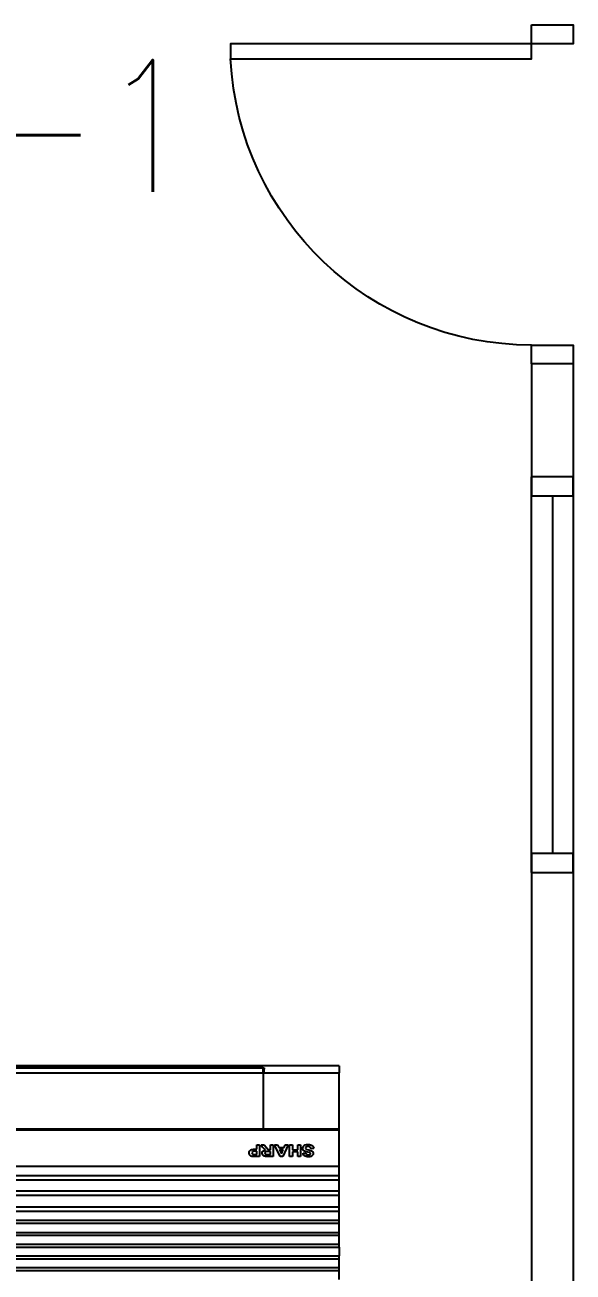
# Model space of a CAD drawing. Header units: inches. Extents: x -85907952 to 802144, y 988801 to 3125513.
# Drawn here: x 406918 to 408373, y 1042150 to 1045461 of the extents above; entities that cross this region are included whole.
import ezdxf
from ezdxf.enums import TextEntityAlignment as Align

# ---------------------------------------------------------------- set-up
doc = ezdxf.new("R2010")
doc.units = ezdxf.units.IN
doc.header["$MEASUREMENT"] = 0
for name, color, linetype in [('DOOR', 2, 'Continuous'), ('Edges', 7, 'Continuous'), ('partition', 8, 'Continuous'), ('WIN', 9, 'Continuous')]:
    doc.layers.add(name, color=color, linetype=linetype)
doc.layers.add('t3', color=8, linetype='Continuous', lineweight=25)
doc.styles.add('LAILA', font='romans.shx', dxfattribs={"width": 0.85})

# ---------------------------------------------------------------- blocks, each defined once
blk = doc.blocks.new('dr16')
at = {"layer": 'DOOR', "color": 1}
blk.add_line((-2409712.2, -909070.8), (-2409602.2, -909070.8), dxfattribs=at)
for points in [[(-2409712.2, -909070.8), (-2409602.2, -909070.8), (-2409602.2, -909020.8), (-2409712.2, -909020.8)], [(-2410511.2, -909830.8), (-2409712.2, -909830.8), (-2409712.2, -909870.8), (-2410511.2, -909870.8)], [(-2409712.2, -909920.8), (-2409602.2, -909920.8), (-2409602.2, -909870.8), (-2409712.2, -909870.8)]]:
    blk.add_lwpolyline(points, close=True, dxfattribs=at)
at = {"layer": 'DOOR', "color": 9}
blk.add_arc((-2409712.2, -909870.8), 800, 90, 177.134, dxfattribs=at)
blk = doc.blocks.new('air con')
at = {"layer": 'Edges'}
for p, q in [((71.402, 30.439), (71.402, 29.791)), ((152.402, 29.791), (71.402, 29.791)), ((71.402, 29.791), (71.402, 29.562)), ((71.402, 29.562), (71.402, 28.935)), ((152.402, 29.562), (71.402, 29.562)), ((152.402, 28.935), (71.402, 28.935)), ((71.402, 28.935), (71.402, 28.714)), ((152.402, 28.714), (71.402, 28.714)), ((71.402, 28.092), (71.402, 28.714)), ((152.402, 28.092), (71.402, 28.092)), ((71.402, 28.092), (71.402, 27.871)), ((71.402, 27.871), (71.402, 27.226)), ((152.402, 27.871), (71.402, 27.871)), ((152.402, 27.226), (71.402, 27.226)), ((71.402, 27.226), (71.402, 27.024)), ((71.402, 27.024), (71.402, 26.349)), ((152.402, 27.024), (71.402, 27.024)), ((152.402, 26.349), (71.402, 26.349)), ((71.402, 26.349), (71.402, 26.117)), ((152.402, 26.117), (71.402, 26.117)), ((71.402, 26.117), (71.402, 25.469)), ((152.402, 25.469), (71.402, 25.469)), ((71.402, 25.469), (71.402, 25.162)), ((152.402, 25.162), (71.402, 25.162)), ((71.402, 25.162), (71.402, 24.304)), ((152.402, 24.304), (71.402, 24.304)), ((71.402, 24.304), (71.402, 24.002)), ((152.402, 24.002), (71.402, 24.002)), ((71.402, 24.002), (71.402, 23.184)), ((71.402, 23.184), (71.402, 22.883)), ((152.402, 23.184), (71.402, 23.184)), ((152.402, 22.883), (71.402, 22.883)), ((71.402, 22.883), (71.402, 22.213)), ((152.402, 22.213), (71.402, 22.213)), ((71.402, 22.213), (71.402, 19.568)), ((73.247, 20.922), (73.441, 20.939)), ((73.262, 20.853), (73.247, 20.922)), ((73.283, 21.282), (73.294, 21.346)), ((73.289, 21.232), (73.283, 21.282)), ((73.306, 21.186), (73.289, 21.232)), ((73.294, 21.346), (73.326, 21.406)), ((73.334, 21.144), (73.306, 21.186)), ((73.326, 21.406), (73.378, 21.457)), ((73.374, 21.106), (73.334, 21.144)), ((73.412, 21.082), (73.374, 21.106)), ((73.378, 21.457), (73.448, 21.494)), ((73.462, 21.059), (73.412, 21.082)), ((73.441, 20.939), (73.467, 20.864)), ((73.448, 21.494), (73.537, 21.517)), ((73.598, 21.02), (73.462, 21.059)), ((73.467, 20.864), (73.511, 20.812)), ((73.481, 21.324), (73.473, 21.293)), ((73.473, 21.293), (73.48, 21.265)), ((73.48, 21.265), (73.502, 21.241)), ((73.504, 21.347), (73.481, 21.324)), ((73.502, 21.241), (73.567, 21.212)), ((73.563, 21.371), (73.504, 21.347)), ((73.537, 21.517), (73.642, 21.525)), ((73.64, 21.379), (73.563, 21.371)), ((73.567, 21.212), (73.685, 21.182)), ((73.757, 20.982), (73.598, 21.02)), ((73.713, 21.372), (73.64, 21.379)), ((73.642, 21.525), (73.729, 21.52)), ((73.685, 21.182), (73.811, 21.152)), ((73.766, 21.35), (73.713, 21.372)), ((73.729, 21.52), (73.804, 21.507)), ((73.8, 20.965), (73.757, 20.982)), ((73.8, 21.311), (73.766, 21.35)), ((73.82, 21.253), (73.8, 21.311)), ((73.828, 20.944), (73.8, 20.965)), ((73.804, 21.507), (73.868, 21.484)), ((73.811, 21.152), (73.899, 21.12)), ((74.019, 21.261), (73.82, 21.253)), ((73.843, 20.92), (73.828, 20.944)), ((73.836, 20.847), (73.848, 20.892)), ((73.848, 20.892), (73.843, 20.92)), ((73.868, 21.484), (73.921, 21.453)), ((73.899, 21.12), (73.961, 21.081)), ((73.921, 21.453), (73.962, 21.414)), ((73.961, 21.081), (74.008, 21.031)), ((73.962, 21.414), (73.992, 21.369)), ((73.992, 21.369), (74.011, 21.318)), ((74.008, 21.031), (74.037, 20.968)), ((74.011, 21.318), (74.019, 21.261)), ((74.047, 20.892), (74.035, 20.82)), ((74.037, 20.968), (74.047, 20.892)), ((74.215, 20.639), (74.215, 21.51)), ((74.215, 21.51), (74.413, 21.51)), ((74.413, 21.51), (74.413, 21.167)), ((74.413, 21.167), (74.802, 21.167)), ((74.802, 21.02), (74.413, 21.02)), ((74.413, 21.02), (74.413, 20.639)), ((74.802, 21.167), (74.802, 21.51)), ((74.802, 21.51), (75.001, 21.51)), ((74.802, 20.639), (74.802, 21.02)), ((75.001, 21.51), (75.001, 20.639)), ((75.106, 20.639), (75.489, 21.51)), ((75.592, 21.306), (75.459, 20.983)), ((75.459, 20.983), (75.727, 20.983)), ((75.489, 21.51), (75.699, 21.51)), ((75.727, 20.983), (75.592, 21.306)), ((75.699, 21.51), (76.093, 20.639)), ((76.199, 20.639), (76.199, 21.51)), ((76.199, 21.51), (76.616, 21.51)), ((76.552, 21.362), (76.397, 21.362)), ((76.397, 21.362), (76.397, 21.141)), ((76.397, 21.141), (76.544, 21.141)), ((76.437, 21.002), (76.397, 21.002)), ((76.397, 21.002), (76.397, 20.639)), ((76.496, 21), (76.437, 21.002)), ((76.537, 20.993), (76.496, 21)), ((76.568, 20.979), (76.537, 20.993)), ((76.544, 21.141), (76.66, 21.144)), ((76.697, 21.359), (76.552, 21.362)), ((76.597, 20.956), (76.568, 20.979)), ((76.702, 20.828), (76.597, 20.956)), ((76.616, 21.51), (76.752, 21.504)), ((76.66, 21.144), (76.722, 21.152)), ((76.74, 21.347), (76.697, 21.359)), ((76.722, 21.152), (76.754, 21.167)), ((76.772, 21.325), (76.74, 21.347)), ((76.804, 21.034), (76.743, 21.023)), ((76.743, 21.023), (76.802, 20.988)), ((76.752, 21.504), (76.845, 21.486)), ((76.754, 21.167), (76.778, 21.189)), ((76.791, 21.294), (76.772, 21.325)), ((76.778, 21.189), (76.793, 21.218)), ((76.798, 21.254), (76.791, 21.294)), ((76.793, 21.218), (76.798, 21.254)), ((76.802, 20.988), (76.849, 20.95)), ((76.856, 21.052), (76.804, 21.034)), ((76.845, 21.486), (76.91, 21.454)), ((76.849, 20.95), (76.899, 20.895)), ((76.901, 21.075), (76.856, 21.052)), ((76.899, 20.895), (76.962, 20.809)), ((76.938, 21.104), (76.901, 21.075)), ((76.91, 21.454), (76.96, 21.403)), ((76.966, 21.138), (76.938, 21.104)), ((76.96, 21.403), (76.992, 21.338)), ((76.986, 21.176), (76.966, 21.138)), ((76.999, 21.219), (76.986, 21.176)), ((76.992, 21.338), (77.003, 21.266)), ((77.003, 21.266), (76.999, 21.219)), ((77.19, 20.639), (77.19, 21.51)), ((77.19, 21.51), (77.508, 21.51)), ((77.388, 21.362), (77.388, 21.115)), ((77.484, 21.362), (77.388, 21.362)), ((77.388, 21.115), (77.497, 21.115)), ((77.518, 20.967), (77.388, 20.967)), ((77.388, 20.967), (77.388, 20.639)), ((77.627, 21.356), (77.484, 21.362)), ((77.497, 21.115), (77.595, 21.119)), ((77.508, 21.51), (77.658, 21.506)), ((77.637, 20.97), (77.518, 20.967)), ((77.595, 21.119), (77.654, 21.129)), ((77.671, 21.343), (77.627, 21.356)), ((77.724, 20.98), (77.637, 20.97)), ((77.654, 21.129), (77.689, 21.146)), ((77.658, 21.506), (77.744, 21.497)), ((77.707, 21.318), (77.671, 21.343)), ((77.689, 21.146), (77.716, 21.172)), ((77.731, 21.283), (77.707, 21.318)), ((77.716, 21.172), (77.733, 21.203)), ((77.776, 20.995), (77.724, 20.98)), ((77.738, 21.239), (77.731, 21.283)), ((77.733, 21.203), (77.738, 21.239)), ((77.744, 21.497), (77.822, 21.465)), ((77.827, 21.021), (77.776, 20.995)), ((77.822, 21.465), (77.886, 21.411)), ((77.873, 21.058), (77.827, 21.021)), ((77.91, 21.107), (77.873, 21.058)), ((77.886, 21.411), (77.911, 21.376)), ((77.935, 21.168), (77.91, 21.107)), ((77.911, 21.376), (77.929, 21.336)), ((77.929, 21.336), (77.939, 21.291)), ((77.943, 21.242), (77.935, 21.168)), ((77.939, 21.291), (77.943, 21.242)), ((73.287, 20.793), (73.262, 20.853)), ((73.322, 20.742), (73.287, 20.793)), ((73.367, 20.7), (73.322, 20.742)), ((73.422, 20.666), (73.367, 20.7)), ((73.488, 20.642), (73.422, 20.666)), ((73.565, 20.628), (73.488, 20.642)), ((73.511, 20.812), (73.574, 20.782)), ((73.653, 20.623), (73.565, 20.628)), ((73.574, 20.782), (73.655, 20.772)), ((73.771, 20.631), (73.653, 20.623)), ((73.655, 20.772), (73.739, 20.781)), ((73.739, 20.781), (73.8, 20.808)), ((73.867, 20.655), (73.771, 20.631)), ((73.8, 20.808), (73.836, 20.847)), ((73.943, 20.695), (73.867, 20.655)), ((74, 20.752), (73.943, 20.695)), ((74.035, 20.82), (74, 20.752)), ((74.413, 20.639), (74.215, 20.639)), ((75.001, 20.639), (74.802, 20.639)), ((75.317, 20.639), (75.106, 20.639)), ((75.398, 20.837), (75.317, 20.639)), ((75.791, 20.837), (75.398, 20.837)), ((75.877, 20.639), (75.791, 20.837)), ((76.093, 20.639), (75.877, 20.639)), ((76.397, 20.639), (76.199, 20.639)), ((76.845, 20.639), (76.702, 20.828)), ((77.082, 20.639), (76.845, 20.639)), ((76.962, 20.809), (77.082, 20.639)), ((77.388, 20.639), (77.19, 20.639)), ((152.402, 19.568), (71.402, 19.568)), ((71.402, 19.568), (71.402, 19.493)), ((152.402, 19.493), (71.402, 19.493)), ((71.402, 19.493), (71.402, 15.42)), ((76.921, 15.42), (76.921, 19.493)), ((76.921, 18.47), (76.921, 18.812)), ((76.921, 18.133), (76.921, 18.47)), ((76.921, 17.803), (76.921, 18.133)), ((76.921, 17.48), (76.921, 17.803)), ((76.921, 17.163), (76.921, 17.48)), ((76.921, 16.853), (76.921, 17.163)), ((76.921, 16.551), (76.921, 16.853)), ((76.921, 16.256), (76.921, 16.551)), ((76.855, 15.42), (71.402, 15.42)), ((71.402, 14.898), (71.402, 15.42)), ((76.921, 15.42), (76.855, 15.42)), ((76.855, 15.42), (76.855, 15.142)), ((76.921, 15.969), (76.921, 16.256)), ((76.921, 15.69), (76.921, 15.969)), ((76.921, 15.42), (76.921, 15.69)), ((76.921, 15.42), (76.921, 15.142)), ((146.421, 15.42), (76.921, 15.42)), ((71.402, 14.898), (152.402, 14.898)), ((76.921, 15.142), (76.855, 15.142)), ((76.855, 15.051), (76.855, 15.142)), ((76.921, 15.051), (76.855, 15.051)), ((76.921, 15.142), (76.921, 15.051)), ((146.421, 15.051), (76.921, 15.051)), ((76.921, 15.051), (76.921, 15.012)), ((146.421, 15.012), (76.921, 15.012))]:
    blk.add_line(p, q, dxfattribs=at)
blk = doc.blocks.new('1.5HP AIR CONDITION')
at = {"xscale": 36.51607049631966, "yscale": 36.51607049631966, "zscale": 36.51607049631966}
blk.add_blockref('air con', (-4086.2, -544), dxfattribs=at)

msp = doc.modelspace()

# ---------------------------------------------------------------- linework, layer by layer
at = {"layer": 'partition'}
for p, q in [((408262.7, 1044560.9), (408262.7, 1044260.9)), ((408372.7, 1044560.9), (408372.7, 1044260.9)), ((408262.7, 1043210.9), (408262.7, 1041708.4)), ((408372.7, 1043210.9), (408372.7, 1041708.4))]:
    msp.add_line(p, q, dxfattribs=at)
at = {"layer": 'WIN'}
for p, q in [((408262.7, 1043210.9), (408262.7, 1044260.9)), ((408372.7, 1044260.9), (408372.7, 1043210.9)), ((408317.7, 1044210.9), (408317.7, 1043260.9))]:
    msp.add_line(p, q, dxfattribs=at)
for points in [[(408262.7, 1044210.9), (408372.7, 1044210.9), (408372.7, 1044260.9), (408262.7, 1044260.9)], [(408262.7, 1043210.9), (408372.7, 1043210.9), (408372.7, 1043260.9), (408262.7, 1043260.9)]]:
    msp.add_lwpolyline(points, close=True, dxfattribs=at)

# ---------------------------------------------------------------- block references
at = {"rotation": 180}
msp.add_blockref('1.5HP AIR CONDITION', (406272.8, 1042697.7), dxfattribs=at)
at = {"layer": 'DOOR', "xscale": -1, "rotation": 180}
msp.add_blockref('dr16', (2817974.8, 135540.1), dxfattribs=at)

# ---------------------------------------------------------------- texts
at = {"layer": 't3', "style": 'LAILA', "width": 0.85}
msp.add_text('PUSAT-1', height=350, dxfattribs=at).set_placement((405548.2, 1045368.1), align=Align.TOP_LEFT)

doc.saveas('drawing.dxf')
